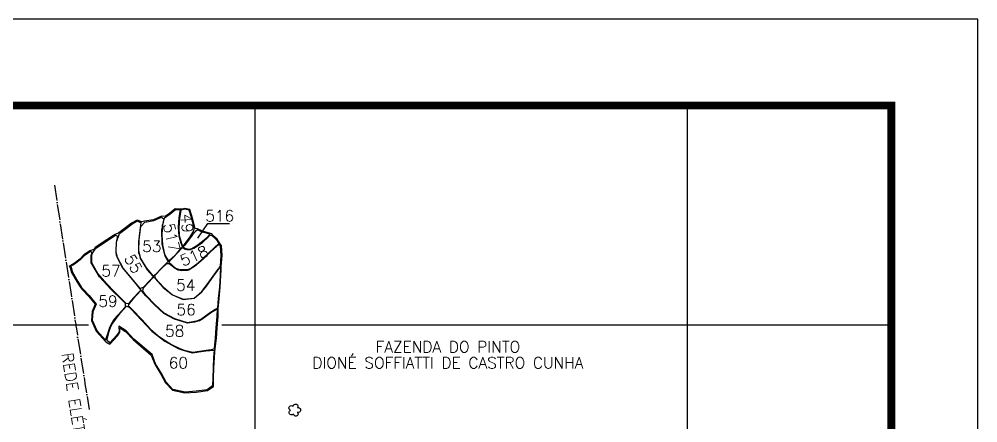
# Model space of a CAD drawing. Extents: x 725464 to 749663, y 7823017 to 7831417.
# Drawn here: x 732908 to 737344, y 7829545 to 7831417 of the extents above; entities that cross this region are included whole.
import ezdxf

# ---------------------------------------------------------------- set-up
doc = ezdxf.new("R2010")
doc.units = 0
doc.header["$MEASUREMENT"] = 0
for name, pattern in [('ACAD_ISO04W100', [30, 24, -3, 0, -3]), ('CONTINUO', [0]), ('LIN0', [0])]:
    doc.linetypes.add(name, pattern=pattern)
for name, color, linetype, lineweight in [('0114000011', 1, 'Continuous', 25), ('0114000011049', 5, 'Continuous', 25), ('0114000011053', 5, 'Continuous', 25), ('0114000011054', 5, 'Continuous', 25), ('0114000011055', 5, 'Continuous', 25), ('0114000011056', 5, 'Continuous', 25), ('0114000011057', 5, 'Continuous', 25), ('0114000011058', 5, 'Continuous', 25), ('0114000011059', 5, 'Continuous', 25), ('0114000011060', 5, 'Continuous', 25), ('TEXTO_DIVERSOS', 7, 'Continuous', 5)]:
    doc.layers.add(name, color=color, linetype=linetype, lineweight=lineweight)
for name, color, linetype in [('0114000011516', 5, 'Continuous'), ('0114000011517', 5, 'Continuous'), ('0114000011518', 5, 'Continuous'), ('MALHA', 8, 'LIN0'), ('MARGEM', 7, 'CONTINUO'), ('REDE_DE_LUZ', 6, 'Continuous'), ('SIMBOLO ARVORE', 118, 'Continuous'), ('TEXTO CONFORNTANTES', 7, 'Continuous'), ('TEXTO_NUN_TAL', 7, 'Continuous')]:
    doc.layers.add(name, color=color, linetype=linetype)
doc.styles.add('SIMPLEX', font='simplex', dxfattribs={"height": 0.2})

msp = doc.modelspace()

# ---------------------------------------------------------------- linework, layer by layer
at = {"layer": '0114000011', "linetype": 'CONTINUO', "flags": 128}
msp.add_lwpolyline([(733660.4, 7830536.1), (733629.5, 7830536.7), (733603.9, 7830516.2), (733582.8, 7830501.6), (733566, 7830502.7), (733529.2, 7830486.6), (733487.7, 7830479.6), (733475.4, 7830477.1), (733453.5, 7830484.4), (733427.3, 7830470.4), (733400.2, 7830448.7), (733369.1, 7830425.7), (733352, 7830418.1), (733344.4, 7830413.4), (733314, 7830394), (733259.2, 7830358.1), (733253.1, 7830348.6), (733234.3, 7830342), (733206.8, 7830324), (733187.7, 7830303.6), (733161.9, 7830284), (733139.5, 7830270.4), (733144, 7830265.7), (733149, 7830245.8), (733175.5, 7830198.2), (733193.4, 7830171.1), (733200.1, 7830162.7), (733228.5, 7830132.5), (733259.1, 7830094.9), (733245.4, 7830061.6), (733242.1, 7830020.3), (733264.1, 7829970.8), (733309.5, 7829921), (733327.7, 7829910.4), (733345.1, 7829929.9), (733363.2, 7829949.2), (733374, 7829966.4), (733373.6, 7829986.1), (733383.1, 7829979.2), (733400.1, 7829968.6), (733435.2, 7829931.1), (733519.3, 7829859.2), (733535.7, 7829817.1), (733562.9, 7829771.6), (733585.3, 7829731), (733617.1, 7829696.8), (733675.1, 7829684), (733727.5, 7829688.1), (733778.6, 7829695), (733807, 7829714.3), (733807.3, 7829752.6), (733809.1, 7829801), (733811.8, 7829847.6), (733813.7, 7829873.3), (733814.6, 7829888), (733820.4, 7829937.5), (733824, 7829985.6), (733826.9, 7830020.9), (733827.9, 7830039.1), (733828.4, 7830057.7), (733828.7, 7830074), (733833.1, 7830121.6), (733838.1, 7830174.7), (733841.3, 7830228.4), (733842.5, 7830254.3), (733843.2, 7830270.6), (733847, 7830320.8), (733843.5, 7830366.9), (733836.7, 7830377.1), (733823.7, 7830396.6), (733806.1, 7830412.4), (733799.3, 7830421.8), (733756.6, 7830433.7), (733732.3, 7830444.1), (733722.2, 7830445.8), (733710.6, 7830494.1), (733696.9, 7830533.9), (733674.7, 7830539.6)], close=True, dxfattribs=at)
at = {"layer": '0114000011049'}
msp.add_lwpolyline([(733659.3, 7830376.3), (733663.8, 7830366.2), (733665, 7830364.4), (733671.1, 7830370.5), (733682.7, 7830384.3), (733699.7, 7830407.3), (733715.4, 7830434.9), (733718.1, 7830445.9), (733706.7, 7830492.9), (733693.8, 7830530.5), (733674.7, 7830535.5), (733655.5, 7830530.7), (733649.2, 7830492.2), (733646.9, 7830450.3), (733648.9, 7830414.4), (733655.4, 7830387.9)], close=True, dxfattribs=at)
at = {"layer": '0114000011053', "linetype": 'CONTINUO', "flags": 128}
msp.add_lwpolyline([(733470.5, 7830307.9), (733461.6, 7830344.9), (733463.7, 7830396), (733470.9, 7830456.2), (733489.7, 7830475.9), (733530.4, 7830482.7), (733565.7, 7830498.2), (733577.6, 7830490.6), (733572.1, 7830468.3), (733570.2, 7830461.8), (733568.9, 7830450.1), (733566.7, 7830439.9), (733567.9, 7830374.1), (733581.5, 7830319.3), (733593.9, 7830297.5), (733596, 7830291.4), (733569.4, 7830266.2), (733536.9, 7830231.9), (733529.1, 7830225.3), (733497.4, 7830263.4)], close=True, dxfattribs=at)
at = {"layer": '0114000011054', "linetype": 'CONTINUO', "flags": 128}
msp.add_lwpolyline([(733589.5, 7830282.4), (733567.9, 7830261.9), (733534.4, 7830226.5), (733538.3, 7830215.1), (733575.3, 7830174.1), (733617.9, 7830139.1), (733666.2, 7830118.4), (733717.3, 7830124.1), (733752.8, 7830153.6), (733773.1, 7830180), (733797.8, 7830215), (733826.3, 7830253.6), (733829.2, 7830257.2), (733833.8, 7830262.7), (733839.3, 7830271.8), (733843, 7830320.8), (733839.6, 7830365.6), (733835.8, 7830371.3), (733830.2, 7830370.5), (733821.1, 7830363.4), (733793.4, 7830337.9), (733758.9, 7830304.6), (733719.8, 7830269.7), (733711.4, 7830265), (733692.6, 7830253.8), (733686.4, 7830251), (733661.1, 7830249.6), (733644.1, 7830252.8), (733640.7, 7830254.3), (733628.9, 7830260.1), (733602.1, 7830283)], close=True, dxfattribs=at)
at = {"layer": '0114000011055'}
msp.add_lwpolyline([(733460.1, 7830334.7), (733464.2, 7830322.1), (733467.9, 7830306.9), (733476.2, 7830293), (733500.8, 7830255.4), (733526.7, 7830225.3), (733526.1, 7830220.4), (733515.2, 7830209), (733481.5, 7830172.6), (733468.4, 7830168.6), (733430.6, 7830212.6), (733389.4, 7830262.5), (733363.3, 7830311.2), (733356.8, 7830334.7), (733356.9, 7830357.1), (733357.4, 7830367.8), (733358.5, 7830380.7), (733360.1, 7830388.3), (733372.5, 7830423.2), (733402.6, 7830445.5), (733429.5, 7830467.1), (733453.9, 7830480.1), (733471.1, 7830474.4), (733466.2, 7830437), (733460.6, 7830384.3)], close=True, dxfattribs=at)
at = {"layer": '0114000011056', "linetype": 'CONTINUO', "flags": 128}
msp.add_lwpolyline([(733839.2, 7830269.5), (733837.3, 7830228.6), (733834.1, 7830175), (733829.1, 7830122), (733824.9, 7830076.4), (733814.6, 7830070.4), (733804.2, 7830063.5), (733798.1, 7830060), (733752.4, 7830027.2), (733741.2, 7830021), (733729, 7830017.5), (733719.1, 7830015.1), (733686.2, 7830009.3), (733627.6, 7830027.7), (733579, 7830054.2), (733535.5, 7830094), (733495.5, 7830135.3), (733479.3, 7830155.3), (733483.1, 7830171.1), (733526.1, 7830217.6), (733531.7, 7830220.4), (733537.3, 7830214.5), (733574.5, 7830173.3), (733617.3, 7830138.1), (733666, 7830117.3), (733717.8, 7830123.1), (733753.6, 7830152.8), (733773.9, 7830179.3), (733798.7, 7830214.3), (733827.1, 7830253), (733830.1, 7830256.5), (733834.7, 7830262)], close=True, dxfattribs=at)
at = {"layer": '0114000011057'}
msp.add_lwpolyline([(733423.3, 7830109.5), (733414.2, 7830097.1), (733411.4, 7830096.5), (733403.4, 7830098.2), (733386.3, 7830115.4), (733348.3, 7830153.1), (733313, 7830189.8), (733272.5, 7830238.1), (733243.4, 7830286.5), (733243.5, 7830292.8), (733243.8, 7830324.6), (733247, 7830331.8), (733262.1, 7830355.2), (733316.2, 7830390.7), (733346.5, 7830410.1), (733354.1, 7830414.7), (733363.1, 7830410.4), (733357.1, 7830380.9), (733356, 7830367.9), (733355.5, 7830357.2), (733355.4, 7830334.7), (733356.8, 7830323.4), (733359.9, 7830316.6), (733383.7, 7830266.2), (733439.4, 7830198.3), (733464.7, 7830168.4), (733470.2, 7830160.5), (733459, 7830148.3)], close=True, dxfattribs=at)
at = {"layer": '0114000011058'}
msp.add_lwpolyline([(733472.4, 7830159.5), (733471.5, 7830158.5), (733433.6, 7830118.3), (733424.5, 7830108.4), (733415.5, 7830096.1), (733411.9, 7830089.6), (733420.4, 7830081), (733428.9, 7830072.4), (733477.1, 7830022.2), (733515.2, 7829979.9), (733551.4, 7829948.7), (733571, 7829934.6), (733613, 7829908.9), (733651.1, 7829889.3), (733670.9, 7829882), (733711.8, 7829872.4), (733783.2, 7829883.9), (733789.4, 7829884.5), (733795.9, 7829885.4), (733803.9, 7829887.4), (733810.9, 7829890.7), (733816.4, 7829937.9), (733820, 7829985.9), (733823, 7830021.2), (733823.9, 7830039.3), (733824.8, 7830073.4), (733815.9, 7830068.2), (733805.5, 7830061.4), (733799.5, 7830057.9), (733753.8, 7830025.1), (733742.2, 7830018.7), (733729.7, 7830015.1), (733719.6, 7830012.7), (733686, 7830006.7), (733626.6, 7830025.4), (733577.6, 7830052.2), (733533.8, 7830092.2), (733493.6, 7830133.6), (733476.5, 7830154.7)], close=True, dxfattribs=at)
at = {"layer": '0114000011059'}
msp.add_lwpolyline([(733239.5, 7830339.6), (733236.1, 7830338.3), (733209.4, 7830320.9), (733190.4, 7830300.6), (733164.1, 7830280.7), (733145.9, 7830269.6), (733147.6, 7830267.7), (733152.8, 7830247.3), (733178.9, 7830200.3), (733196.7, 7830173.4), (733203.2, 7830165.3), (733231.5, 7830135.2), (733263.7, 7830095.6), (733249.3, 7830060.6), (733246.2, 7830021), (733267.5, 7829973.1), (733307.9, 7829928.7), (733319.2, 7829963.1), (733327.6, 7829988.9), (733340.2, 7830012.2), (733345.4, 7830024.5), (733399.5, 7830083.6), (733399.5, 7830098.6), (733382.1, 7830115.9), (733331.1, 7830167.2), (733280.1, 7830222.9), (733243.4, 7830282.2), (733241.2, 7830286.6), (733241.3, 7830292.8), (733241.5, 7830324.6), (733243.3, 7830325.9), (733243.8, 7830335.2)], close=True, dxfattribs=at)
at = {"layer": '0114000011060', "linetype": 'CONTINUO', "flags": 128}
msp.add_lwpolyline([(733404.5, 7830086.2), (733417, 7830081.3), (733425.7, 7830072.6), (733474.4, 7830021.6), (733521.4, 7829970), (733581.6, 7829924.4), (733643.5, 7829890.1), (733660.7, 7829884.4), (733682.5, 7829877.8), (733708.5, 7829869.6), (733771.9, 7829879.4), (733810.3, 7829882.1), (733807.8, 7829847.9), (733805.1, 7829801.2), (733803.3, 7829752.7), (733803, 7829716.4), (733777.1, 7829698.8), (733727.1, 7829692), (733675.4, 7829688), (733619.2, 7829700.4), (733588.6, 7829733.3), (733566.4, 7829773.6), (733539.3, 7829818.9), (733522.6, 7829861.6), (733437.9, 7829934), (733402.6, 7829971.7), (733385.4, 7829982.5), (733369.4, 7829994), (733369.9, 7829967.5), (733360, 7829951.7), (733342.1, 7829932.6), (733327.4, 7829916), (733314.4, 7829927.6), (733315.6, 7829934.3), (733323.6, 7829970.7), (733329.7, 7829987.7), (733337.2, 7830001.9), (733375.4, 7830053.7)], close=True, dxfattribs=at)
at = {"layer": '0114000011516', "linetype": 'CONTINUO', "flags": 128}
msp.add_lwpolyline([(733723.6, 7830431.7), (733707.8, 7830414.9), (733672.8, 7830367.5), (733666.1, 7830361.1), (733674.7, 7830354.8), (733693.6, 7830350.8), (733700, 7830352.1), (733706, 7830353.1), (733730.3, 7830367.8), (733756.8, 7830387.6), (733782.3, 7830409), (733792, 7830419.7), (733755.2, 7830429.9), (733733, 7830439.5)], close=True, dxfattribs=at)
at = {"layer": '0114000011517'}
msp.add_lwpolyline([(733650.2, 7830532.3), (733630.9, 7830532.6), (733606.3, 7830513), (733579.8, 7830494.7), (733577.9, 7830488.1), (733573.3, 7830470.4), (733571.1, 7830460.2), (733569.2, 7830443.5), (733567.8, 7830416.1), (733570.3, 7830370.4), (733580.2, 7830327.5), (733592.4, 7830304.9), (733600.3, 7830292.7), (733609.4, 7830304), (733636.1, 7830329.3), (733659.4, 7830356.8), (733662.4, 7830360.2), (733664, 7830363.8), (733662.8, 7830365.7), (733660.5, 7830370.8), (733658.1, 7830376.2), (733648.9, 7830410.9), (733645.8, 7830452.3), (733648.7, 7830496.7), (733655, 7830532.2)], close=True, dxfattribs=at)
at = {"layer": '0114000011518', "linetype": 'CONTINUO', "flags": 128}
msp.add_lwpolyline([(733797.7, 7830414.6), (733820.7, 7830394), (733832, 7830376.9), (733786.5, 7830334.9), (733758.4, 7830307.2), (733729.3, 7830280.4), (733700, 7830259.1), (733682.2, 7830253.9), (733651.1, 7830254.2), (733632.7, 7830261.5), (733600.5, 7830289.9), (733611.1, 7830303), (733622, 7830313.3), (733662.6, 7830356.7), (733668.4, 7830356.1), (733671.8, 7830352.5), (733683.5, 7830348.4), (733699.9, 7830349.5), (733716.5, 7830355.8), (733756, 7830381.7), (733782.1, 7830406.4), (733788.5, 7830413.7)], close=True, dxfattribs=at)
at = {"layer": 'MALHA', "color": 8}
for p, q in [((734000, 7829366.8), (734000, 7831016.6)), ((736000, 7824229.9), (736000, 7831016.6)), ((730819, 7830000), (733229.3, 7830000)), ((733845.3, 7830000), (736944.3, 7830000))]:
    msp.add_line(p, q, dxfattribs=at)
at = {"layer": 'MARGEM', "color": 174, "linetype": 'LIN0', "flags": 128}
msp.add_lwpolyline([(737344.3, 7831416.6), (725464.3, 7831416.6), (725464.3, 7823016.6), (737344.3, 7823016.6)], close=True, dxfattribs=at)
at = {"layer": 'MARGEM', "color": 174, "linetype": 'LIN0', "const_width": 36.3, "flags": 128}
msp.add_lwpolyline([(736944.3, 7831016.6), (725864.3, 7831016.6), (725864.3, 7823416.6), (736944.3, 7823416.6)], close=True, dxfattribs=at)
at = {"layer": 'REDE_DE_LUZ', "linetype": 'ACAD_ISO04W100', "ltscale": 3, "flags": 128}
msp.add_lwpolyline([(733070.7, 7830646.7), (733109.9, 7830389.7), (733110.7, 7830385), (733146.4, 7830150.9), (733169.3, 7830001.4), (733170.6, 7829993), (733171.1, 7829989.8), (733211.7, 7829730.9), (733212.3, 7829726.9), (733231, 7829607.9)], dxfattribs=at)
at = {"layer": 'SIMBOLO ARVORE', "linetype": 'CONTINUO'}
msp.add_polyline3d([(734176.8, 7829587.3, 0), (734171.9, 7829583.3, 0), (734165.8, 7829582.5, 0), (734161.4, 7829584.2, 0), (734158.3, 7829587.3, 0), (734157, 7829590.8, 0), (734156.7, 7829596, 0), (734158.4, 7829599.2, 0), (734160.1, 7829601.6, 0), (734163.7, 7829604, 0), (734161.4, 7829604.7, 0), (734159.2, 7829606.6, 0), (734156.6, 7829610.7, 0), (734156.1, 7829615.6, 0), (734158, 7829620.7, 0), (734160, 7829622.5, 0), (734163.6, 7829624.7, 0), (734167.4, 7829625.2, 0), (734170.4, 7829624.8, 0), (734172.8, 7829623.7, 0), (734175.4, 7829621.4, 0), (734176.2, 7829625.8, 0), (734176.9, 7829627.6, 0), (734178.8, 7829630.1, 0), (734181.8, 7829631.2, 0), (734184.6, 7829632.4, 0), (734187.8, 7829632.7, 0), (734190.8, 7829632.3, 0), (734193.3, 7829631, 0), (734195.1, 7829629, 0), (734196.7, 7829625.9, 0), (734197.4, 7829622.3, 0), (734195.9, 7829616.1, 0), (734200.3, 7829616.1, 0), (734203.9, 7829615.3, 0), (734207.4, 7829612.6, 0), (734209.3, 7829610.4, 0), (734209.8, 7829601.8, 0), (734207.6, 7829597.9, 0), (734204.8, 7829595.3, 0), (734200.4, 7829594.1, 0), (734196.5, 7829594.5, 0), (734198.6, 7829586.4, 0), (734197.7, 7829583, 0), (734195.3, 7829579.7, 0), (734192.8, 7829577.7, 0), (734189.1, 7829576.8, 0), (734185.5, 7829577, 0), (734182.8, 7829577.8, 0), (734179.7, 7829580.8, 0), (734177.6, 7829583.6, 0), (734176.9, 7829587.7, 0)], dxfattribs=at)
at = {"layer": 'TEXTO_NUN_TAL', "color": 0}
msp.add_lwpolyline([(733735.1, 7830402.1), (733780.2, 7830468.7), (733881.2, 7830468.7)], dxfattribs=at)

# ---------------------------------------------------------------- texts
at = {"layer": 'TEXTO CONFORNTANTES', "linetype": 'Continuous', "insert": (734891.9, 7829860.7), "char_height": 52, "width": 1887.062, "attachment_point": 5, "line_spacing_factor": 0.85, "style": 'SIMPLEX'}
msp.add_mtext('FAZENDA DO PINTO \\PDIONÉ SOFFIATTI DE CASTRO CUNHA', dxfattribs=at)
at = {"layer": 'TEXTO_DIVERSOS', "linetype": 'Continuous', "style": 'SIMPLEX'}
msp.add_text('REDE ELÉTRICA ALTA TENSÃO', height=52, rotation=278.6001, dxfattribs=at).set_placement((733104.4, 7829866.1))
at = {"layer": 'TEXTO_NUN_TAL', "linetype": 'Continuous', "style": 'SIMPLEX'}
for s, p in [('516', (733769.2, 7830478.9)), ('53', (733477, 7830337.4)), ('57', (733288.2, 7830223.8)), ('54', (733634, 7830157.7)), ('59', (733274.1, 7830083.2)), ('56', (733635.7, 7830044.2)), ('58', (733582.7, 7829945.5)), ('60', (733599.7, 7829797.6))]:
    msp.add_text(s, height=52, dxfattribs=at).set_placement(p)
for s, rotation, p in [('49', 273.4086, (733656.2, 7830513.3)), ('517', 283.1173, (733573, 7830463.9)), ('518', 23.1854, (733665.7, 7830269.4)), ('55', 300.4417, (733391.3, 7830308.2))]:
    msp.add_text(s, height=52, rotation=rotation, dxfattribs=at).set_placement(p)

doc.saveas('drawing.dxf')
